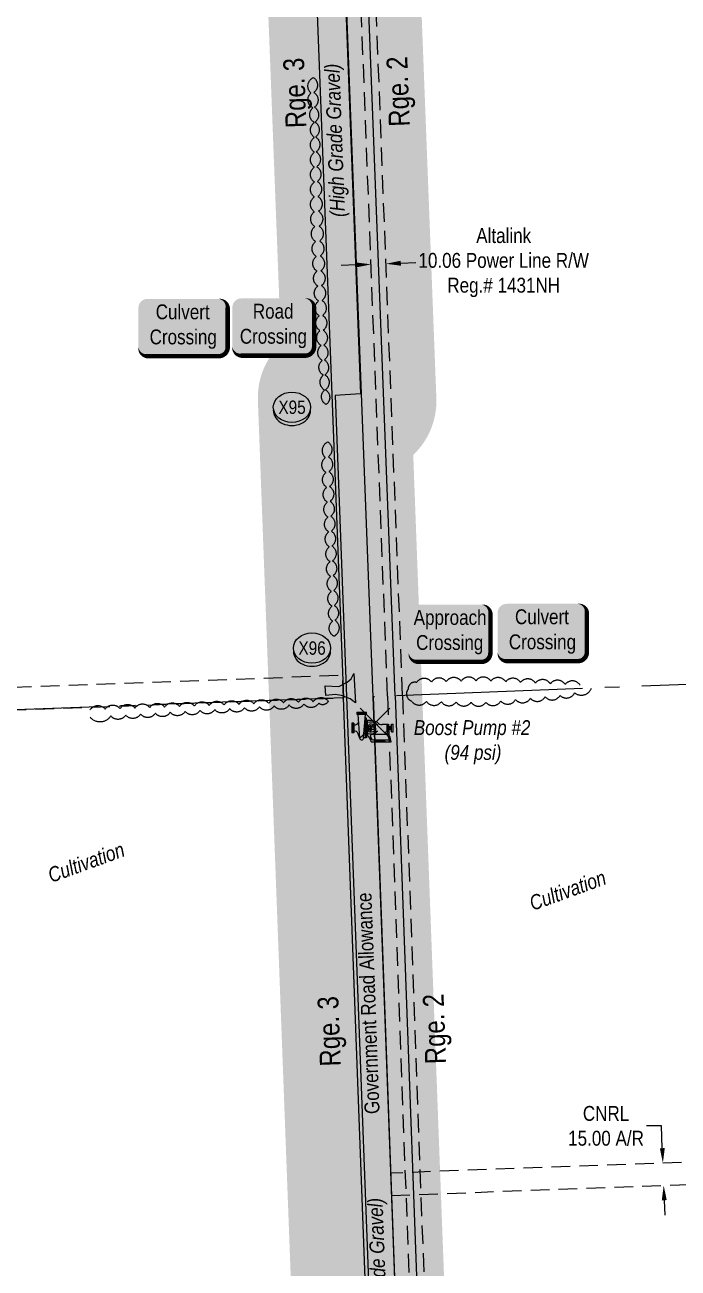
# Model space of a CAD drawing. Extents: x 675519 to 688669, y 5804595 to 5836613.
# Drawn here: x 683256 to 683695, y 5832828 to 5833664 of the extents above; entities that cross this region are included whole.
import ezdxf
from ezdxf.enums import TextEntityAlignment as Align

# ---------------------------------------------------------------- set-up
doc = ezdxf.new("R2010")
doc.units = 0
doc.header["$LTSCALE"] = 5
doc.header["$PDMODE"] = 3
doc.header["$PDSIZE"] = 10
for name, pattern in [('0', [1, 1, 0]), ('foc-ACCESSROAD', [3.75, 2.5, -1.25]), ('foc-FLOWLINE', [3.75, 2.5, -1.25]), ('foc-QUARTERLINE', [33, 25, -3, 2, -3])]:
    doc.linetypes.add(name, pattern=pattern)
doc.layers.get('Defpoints').update_dxf_attribs({"color": 9})
doc.layers.add('10-20_pump_placements_Lin', color=7, linetype='Continuous', plot=False)
doc.layers.add('10-20_pump_placements_Poi', color=7, linetype='Continuous', plot=False)
for name, color, linetype in [('AS-POWER', 104, 'foc-POWER'), ('AS-ROADS', 254, 'Continuous'), ('CG-NOTES', 7, 'Continuous'), ('D-TXT', 6, 'Continuous'), ('F-AR', 190, 'foc-ACCESSROAD'), ('F-EZE', 190, 'foc-FLOWLINE'), ('F-WS', 190, 'foc-ACCESSROAD'), ('L-BD', 7, 'Continuous'), ('L-QSEC', 8, 'foc-QUARTERLINE'), ('L-ROAD-T', 7, 'Continuous'), ('L-SEC', 7, 'Continuous'), ('P-BUFFER-H 30m', 51, 'Continuous'), ('P-CROSSINGS', 250, 'Continuous'), ('T-BUSH', 110, '0')]:
    doc.layers.add(name, color=color, linetype=linetype)
for name, color, linetype, lineweight in [('F-AR-T', 190, 'Continuous', 9), ('F-EZE-T', 190, 'Continuous', 9), ('T-TEXT', 48, 'Continuous', 18)]:
    doc.layers.add(name, color=color, linetype=linetype, lineweight=lineweight)
doc.layers.add('P-PROPOSED-WL4', color=7, linetype='Continuous', true_color=0x5b5bc8)
doc.styles.add('100L', font='ARIALN.TTF', dxfattribs={"height": 11})
doc.styles.add('80', font='ARIALN.TTF', dxfattribs={"height": 10})
doc.styles.add('80CG', font='ARIALN.TTF', dxfattribs={"height": 10})
doc.styles.add('80L', font='ARIALN.TTF', dxfattribs={"height": 10})
doc.styles.add('80LS', font='ARIALNI.TTF', dxfattribs={"height": 10})
doc.styles.add('Crossing', font='ARIALN.TTF', dxfattribs={"height": 10})
doc.styles.add('foc-LtypeFont', font='ARIALN.TTF', dxfattribs={"height": 7.35})
doc.linetypes.add('foc-POWER', pattern='A,6,-1,["P",foc-LtypeFont,S=0.2,R=0,X=-0.625,Y=-0.75],-1.24,4', length=12.24)
doc.dimstyles.new('Compass 5 000', dxfattribs={"dimscale": 5, "dimtxt": 9, "dimasz": 2, "dimexe": 0.2, "dimexo": 0.0625, "dimgap": 0.5, "dimtad": 0, "dimtih": 1, "dimtoh": 1, "dimzin": 0, "dimdsep": 46, "dimtxsty": '80CG', "dimcen": 0.1, "dimse1": 1, "dimse2": 1, "dimclrd": 256, "dimclrt": 256, "dimaunit": 1, "dimadec": 4, "dimazin": 0, "dimtfac": 0.06, "dimtofl": 0, "dimtmove": 0, "dimatfit": 1, "dimfxl": 0.2, "dimtolj": 1, "dimtzin": 0, "dimlwd": -1, "dimarcsym": 0})

# ---------------------------------------------------------------- blocks, each defined once
blk = doc.blocks.new('*U830')
h = blk.add_hatch(color=254)
edge = h.paths.add_edge_path()
edge.add_line((-24, -20), (24, -20))
edge.add_arc((24, -14), 6, 270, 360)
edge.add_line((30, -14), (30, 12.5))
edge.add_arc((24, 12.5), 6, 0, 90)
edge.add_line((24, 18.5), (-24, 18.5))
edge.add_arc((-24, 12.5), 6, 90, 180)
edge.add_line((-30, 12.5), (-30, -14))
edge.add_arc((-24, -14), 6, 180, 270)
at = {"color": 160, "flags": 128}
blk.add_lwpolyline([(-24, -20, 3, 3, 0), (24, -20, 3, 3, 0.414214), (30, -14, 3, 3, 0), (30, 12.5, 3, 0, 0.414214), (24, 18.5, 0, 0, 0), (-24, 18.5, 0, 0, 0.414214), (-30, 12.5, 0, 0, 0), (-30, -14, 0, 3, 0.414214)], format="xyseb", close=True, dxfattribs=at)
at = {"color": 160, "style": '80'}
blk.add_attdef('ENTER_TEXT_001', (-26.85, -4.92), '', height=10, dxfattribs=at)
blk = doc.blocks.new('*D899')
at = {"layer": 'Defpoints', "color": 0, "transparency": 16777216}
for p in [(683668.31, 5832898.08), (683684.63, 5832898.69), (683668.86, 5832883.09)]:
    blk.add_point(p, dxfattribs=at)
at = {"layer": 'F-AR-T', "transparency": 16777216}
for p, q in [((683683.71, 5832923.64), (683673.71, 5832923.64)), ((683684.26, 5832908.68), (683683.71, 5832923.64)), ((683685.56, 5832873.71), (683685.93, 5832863.71))]:
    blk.add_line(p, q, dxfattribs=at)
for points in [[(683685.93, 5832908.74), (683682.6, 5832908.62), (683684.63, 5832898.69)], [(683687.23, 5832873.77), (683683.9, 5832873.64), (683685.19, 5832883.7)]]:
    blk.add_solid(points, dxfattribs=at)
at = {"layer": 'F-AR-T', "transparency": 16777216, "insert": (683646.43, 5832923.64), "char_height": 10, "attachment_point": 5, "style": '80CG'}
blk.add_mtext('\\A1;CNRL\\P15.00 A/R', dxfattribs=at)
blk = doc.blocks.new('*D903')
at = {"layer": 'Defpoints', "color": 0, "transparency": 16777216}
for p in [(683488.33, 5833506.3), (683498.38, 5833506.69), (683498.52, 5833503.08)]:
    blk.add_point(p, dxfattribs=at)
at = {"layer": 'F-EZE-T', "transparency": 16777216}
for p, q in [((683478.47, 5833502.31), (683468.48, 5833501.93)), ((683508.51, 5833503.46), (683518.5, 5833503.85))]:
    blk.add_line(p, q, dxfattribs=at)
for points in [[(683478.41, 5833503.97), (683478.54, 5833500.64), (683488.47, 5833502.69)], [(683508.45, 5833505.13), (683508.57, 5833501.8), (683498.52, 5833503.08)]]:
    blk.add_solid(points, dxfattribs=at)
at = {"layer": 'F-EZE-T', "transparency": 16777216, "insert": (683577.64, 5833503.85), "char_height": 10, "attachment_point": 5, "style": '80CG'}
blk.add_mtext('\\A1;Altalink\\P10.06 Power Line R/W\\PReg.# 1431NH', dxfattribs=at)
blk = doc.blocks.new('xing2')
h = blk.add_hatch(color=50)
h.dxf.hatch_style = 1
edge = h.paths.add_edge_path()
edge.add_ellipse((0, 0), major_axis=(-12.5, 0), ratio=0.816297, start_angle=0, end_angle=360)
h = blk.add_hatch(color=250)
h.dxf.hatch_style = 1
edge = h.paths.add_edge_path()
edge.add_ellipse((0, -2.05), major_axis=(-12.5, 0), ratio=0.816297, start_angle=0, end_angle=180)
edge.add_line((12.5, -2.05), (12.5, 0))
edge.add_ellipse((0, 0), major_axis=(-12.5, 0), ratio=0.816297, start_angle=0, end_angle=180, ccw=False)
edge.add_line((-12.5, 0), (-12.5, -2.05))
at = {"color": 250}
blk.add_ellipse((0, 0), major_axis=(-12.5, 0), ratio=0.816297, dxfattribs=at)
blk.add_ellipse((0, -2.05), major_axis=(-12.5, 0), ratio=0.816297, start_param=0, end_param=3.141593, dxfattribs=at)
at = {"color": 250, "style": 'Crossing'}
blk.add_attdef('CROSSING', text='', height=9, dxfattribs=at).set_placement((0.09, 0.02), align=Align.MIDDLE_CENTER)
at = {"color": 250, "style": 'Crossing', "flags": 1}
for tag, p in [('OWNER', (0.09, -12.49)), ('DESCRIPTION', (0.09, -25.77)), ('LOCATION', (0.09, -39.3)), ('DWG_REF', (0.09, -52.84))]:
    blk.add_attdef(tag, text='', height=9, dxfattribs=at).set_placement(p, align=Align.MIDDLE_CENTER)
blk = doc.blocks.new('*U838')
h = blk.add_hatch(color=59)
edge = h.paths.add_edge_path()
edge.add_line((-21.5, -20), (21.5, -20))
edge.add_arc((21.5, -14), 6, 270, 360)
edge.add_line((27.5, -14), (27.5, 12.5))
edge.add_arc((21.5, 12.5), 6, 0, 90)
edge.add_line((21.5, 18.5), (-21.5, 18.5))
edge.add_arc((-21.5, 12.5), 6, 90, 180)
edge.add_line((-27.5, 12.5), (-27.5, -14))
edge.add_arc((-21.5, -14), 6, 180, 270)
at = {"color": 1, "flags": 128}
blk.add_lwpolyline([(-21.5, -20, 3, 3, 0), (21.5, -20, 3, 3, 0.414214), (27.5, -14, 3, 3, 0), (27.5, 12.5, 3, 0, 0.414214), (21.5, 18.5, 0, 0, 0), (-21.5, 18.5, 0, 0, 0.414214), (-27.5, 12.5, 0, 0, 0), (-27.5, -14, 0, 3, 0.414214)], format="xyseb", close=True, dxfattribs=at)
blk.add_lwpolyline([(-70.43, -37.66, 0, 7.5, 0), (0, 0, 0, 0, 0)], format="xyseb", dxfattribs=at)
at = {"color": 1, "style": '80'}
blk.add_attdef('ENTER_TEXT_001', (-35.99, -5), '', height=10, dxfattribs=at)
blk = doc.blocks.new('*U864')
h = blk.add_hatch(color=59)
edge = h.paths.add_edge_path()
edge.add_line((-21.5, -20), (21.5, -20))
edge.add_arc((21.5, -14), 6, 270, 360)
edge.add_line((27.5, -14), (27.5, 12.5))
edge.add_arc((21.5, 12.5), 6, 0, 90)
edge.add_line((21.5, 18.5), (-21.5, 18.5))
edge.add_arc((-21.5, 12.5), 6, 90, 180)
edge.add_line((-27.5, 12.5), (-27.5, -14))
edge.add_arc((-21.5, -14), 6, 180, 270)
at = {"color": 1, "flags": 128}
blk.add_lwpolyline([(-21.5, -20, 3, 3, 0), (21.5, -20, 3, 3, 0.414214), (27.5, -14, 3, 3, 0), (27.5, 12.5, 3, 0, 0.414214), (21.5, 18.5, 0, 0, 0), (-21.5, 18.5, 0, 0, 0.414214), (-27.5, 12.5, 0, 0, 0), (-27.5, -14, 0, 3, 0.414214)], format="xyseb", close=True, dxfattribs=at)
blk.add_lwpolyline([(49.44, -48.85, 0, 7.5, 0), (0, 0, 0, 0, 0)], format="xyseb", dxfattribs=at)
at = {"color": 1, "style": '80'}
blk.add_attdef('ENTER_TEXT_001', (-35.99, -5), '', height=10, dxfattribs=at)
blk = doc.blocks.new('A$C32476C2E')
for p, q in [((-61.9, 54.2), (-61.9, 47.2)), ((-61.9, 54.2), (-26.7, 54.2)), ((-61.9, 50.7), (-26.7, 50.7)), ((-61.9, 47.2), (-26.7, 47.2)), ((-51.3, -37.8), (-56.6, 46.4)), ((-37.3, -37.2), (-31, 46.6)), ((-26.7, 47.2), (-26.7, 54.2)), ((-72.4, 15.5), (-79.5, 15.5)), ((-79.5, 15.5), (-79.5, -19.6)), ((-76, 15.5), (-76, -19.6)), ((-72.4, 15.5), (-72.4, -19.6)), ((-32, -2.1), (-32, 33.1)), ((-27.6, 33.1), (-32, 33.1)), ((-27.6, 24.3), (-27.6, 33.1)), ((-27.6, -2.1), (-27.6, 24.3)), ((-23.2, 24.3), (-27.6, 24.3)), ((-23.2, -2.1), (-23.2, 24.3)), ((-19.7, -2.1), (-19.7, 6.8)), ((-19.7, 4.3), (-13.4, 4.3)), ((-13.4, 6.8), (-9.9, 6.8)), ((-13.4, -2.1), (-13.4, 6.8)), ((-9.9, -2.1), (-9.9, 6.8)), ((-9.9, 2.3), (1.4, 2.3)), ((1.4, 4.2), (3.1, 5.9)), ((1.4, -2.1), (1.4, 4.2)), ((3.1, -2.1), (3.1, 8.5)), ((5.3, -2.1), (5.3, 8.8)), ((50.6, 10.2), (29.5, 10.2)), ((47.1, -14.4), (47.1, 10.2)), ((50.6, -14.4), (50.6, 10.2)), ((54.1, 3.2), (50.6, 6.7)), ((54.1, -7.3), (54.1, 3.2)), ((59.4, 2.3), (54.1, 2.3)), ((62.9, 5), (59.4, 5)), ((59.4, -9.1), (59.4, 5)), ((62.9, -16.1), (62.9, 12)), ((62.9, 12), (68.2, 12)), ((68.2, -16.1), (68.2, 12)), ((-72.4, -19.6), (-79.5, -19.6)), ((-51.1, -39.2), (-57.1, -22.7)), ((-27.6, -37.2), (-37.3, -37.2)), ((-32, -2.1), (-32, -37.2)), ((-27.6, -2.1), (-27.6, -28.4)), ((-27.6, -28.4), (-27.6, -37.2)), ((-23.2, -28.4), (-27.6, -28.4)), ((-23.2, -2.1), (-23.2, -28.4)), ((-19.7, -2.1), (-19.7, -10.9)), ((-19.7, -8.4), (-13.4, -8.4)), ((-13.4, -2.1), (-13.4, -10.9)), ((-13.4, -10.9), (-9.9, -10.9)), ((4.3, -24.1), (-10.6, -26.9)), ((-9.9, -2.1), (-9.9, -10.9)), ((-9.9, -6.5), (1.4, -6.5)), ((1.4, -2.1), (1.4, -8.3)), ((1.4, -8.3), (3.1, -10)), ((3.1, -2.1), (3.1, -12.6)), ((4.3, -18.7), (4.3, -24.1)), ((4.3, -24.1), (45.7, -24.1)), ((5.3, -2.1), (5.3, -12.9)), ((50.6, -14.4), (45.3, -14.4)), ((54.1, -7.3), (50.6, -10.8)), ((59.4, -6.5), (54.1, -6.5)), ((62.9, -9.1), (59.4, -9.1)), ((62.9, -16.1), (68.2, -16.1)), ((-10.2, -51.1), (61.2, -51.1)), ((54.9, -45.8), (-6.2, -45.8)), ((4.3, -49), (2.2, -51.1)), ((39.4, -49), (4.3, -49)), ((39.4, -49), (41.5, -51.1))]:
    blk.add_line(p, q)
for centre, radius, start, end in [((-57.3, 46.5), 0.664, 348.3965, 77.2723), ((-30.3, 46.4), 0.729, 94.5399, 183.8661), ((-70.7, 24.3), 16, 263.5945, 348.0269), ((-14.1, -21.6), 46.8, 56.1901, 101.1901), ((-14.1, -21.6), 40.7, 56.1901, 102.9092), ((-13.7, 6), 6.05, 82.5569, 172.5569), ((-13.8, -30.6), 42.6, 66.5291, 88.7878), ((3.5, 13.4), 4.89, 265.5774, 292.9639), ((6.9, 5.5), 3.68, 95.1632, 112.9639), ((13.4, 17.3), 7.11, 226.6908, 273.7462), ((29.2, 35), 24.7, 225.6986, 270.6986), ((-71, -26.8), 14.5, 16.3708, 95.5387), ((-44.3, -37.5), 7.04, 182.3453, 2.3453), ((-14.1, 17.5), 40.7, 257.0908, 303.8099), ((-52.7, -60.4), 43.5, 12.3381, 47.3381), ((-13.7, -10.1), 6.05, 187.4431, 277.4431), ((-9.9, -30.4), 3.52, 100.7582, 215.0512), ((-13.8, 26.5), 42.6, 271.2122, 293.4709), ((-52.7, -60.4), 48.7, 17.3819, 35.0512), ((3.5, -17.5), 4.89, 67.0361, 94.4226), ((6.9, -9.6), 3.68, 247.0361, 264.8368), ((13.4, -21.5), 7.11, 86.2538, 133.3092), ((-10.2, -60.7), 66.8, 12.8303, 42.6217), ((-10.2, -60.7), 72.1, 7.6217, 42.6217)]:
    blk.add_arc(centre, radius, start, end)

msp = doc.modelspace()

# ---------------------------------------------------------------- hatches: boundary and pattern name
at = {"layer": 'AS-ROADS'}
h = msp.add_hatch(color=256, dxfattribs=at)
h.dxf.hatch_style = 1
h.paths.add_polyline_path([(683457.709, 5833219.443), (683466.913, 5833219.047), (683472.455, 5833221.816), (683475.227, 5833224.19), (683477.008, 5833227.652), (683478.097, 5833207.969), (683474.534, 5833210.64), (683468.695, 5833213.014), (683464.34, 5833213.607), (683458.105, 5833212.915)])
at = {"layer": 'P-BUFFER-H 30m'}
h = msp.add_hatch(color=256, dxfattribs=at)
h.dxf.hatch_style = 1
edge = h.paths.add_edge_path()
edge.add_line((681080.718, 5808646.187), (681105.572, 5807996.066))
edge.add_line((681105.572, 5807996.066), (681135.943, 5807191.54))
edge.add_line((681135.943, 5807191.54), (681164.781, 5806422.193))
edge.add_arc((681202.018, 5806388.837), 49.992, 138.147575, 141.033878)
edge.add_line((681163.148, 5806420.275), (680801.328, 5806406.652))
edge.add_arc((680803.209, 5806356.695), 49.992, 92.156272, 138.00115)
edge.add_line((680766.057, 5806390.146), (680763.26, 5806387.039))
edge.add_line((680763.26, 5806387.039), (680763.26, 5806387.039))
edge.add_arc((680800.414, 5806353.589), 49.993, 138.002226, 138.002478)
edge.add_line((680763.26, 5806387.039), (680748.371, 5806370.502))
edge.add_arc((680785.523, 5806337.052), 49.992, 138.000934, 143.499205)
edge.add_arc((680697.368, 5806352.71), 49.992, 16.357193, 92.156635)
edge.add_line((680695.487, 5806402.666), (680404.164, 5806391.696))
edge.add_arc((680406.045, 5806341.739), 49.992, 92.156635, 182.205693)
edge.add_line((680356.09, 5806339.815), (680356.205, 5806336.818))
edge.add_line((680356.205, 5806336.818), (680356.205, 5806336.817))
edge.add_line((680356.205, 5806336.817), (680387.119, 5805534.19))
edge.add_arc((680437.074, 5805536.114), 49.992, 182.205693, 213.784565)
edge.add_line((680395.524, 5805508.315), (680396.741, 5805506.496))
edge.add_arc((680438.291, 5805534.295), 49.992, 213.784565, 215.811121)
edge.add_arc((680440.258, 5805531.357), 49.992, 211.758009, 212.724119)
edge.add_line((680398.2, 5805504.331), (680410.517, 5805185.397))
edge.add_arc((680460.472, 5805187.327), 49.992, 182.211697, 236.86814)
edge.add_arc((680445.202, 5805096.945), 49.992, 103.951921, 155.285581)
edge.add_line((680399.789, 5805117.847), (680241.828, 5804774.643))
edge.add_arc((680287.241, 5804753.741), 49.992, 155.285581, 245.285581)
edge.add_line((680266.339, 5804708.328), (680269.064, 5804707.074))
edge.add_arc((680289.966, 5804752.487), 49.992, 245.285581, 335.285581)
edge.add_line((680335.379, 5804731.586), (680471.559, 5805027.467))
edge.add_arc((680487.917, 5805074.707), 49.992, 250.899944, 291.992958)
edge.add_line((680506.639, 5805028.353), (680530.892, 5805038.148))
edge.add_arc((680512.17, 5805084.502), 49.992, 291.992958, 360)
edge.add_line((680562.162, 5805084.502), (680562.162, 5805168.516))
edge.add_arc((680512.17, 5805168.516), 49.992, 0, 66.879693)
edge.add_line((680531.8, 5805214.492), (680512.128, 5805222.891))
edge.add_line((680512.128, 5805222.891), (680500.53, 5805523.259))
edge.add_arc((680450.575, 5805521.33), 49.992, 2.211414, 33.784565)
edge.add_line((680492.125, 5805549.129), (680489.45, 5805553.127))
edge.add_line((680489.45, 5805553.127), (680461.039, 5806290.781))
edge.add_line((680461.039, 5806290.781), (680648.999, 5806297.859))
edge.add_line((680648.999, 5806297.859), (680648.238, 5806286.169))
edge.add_arc((680698.124, 5806282.921), 49.992, 176.274607, 211.300105)
edge.add_line((680655.408, 5806256.949), (680672.076, 5806229.535))
edge.add_arc((680714.792, 5806255.507), 49.992, 211.300105, 234.633064)
edge.add_line((680685.856, 5806214.74), (680706.872, 5806199.823))
edge.add_arc((680735.808, 5806240.589), 49.992, 234.633064, 275.426968)
edge.add_line((680740.537, 5806190.821), (680763.523, 5806193.005))
edge.add_arc((680758.795, 5806242.773), 49.992, 275.426968, 289.870674)
edge.add_line((680775.787, 5806195.758), (680795.915, 5806203.032))
edge.add_arc((680778.922, 5806250.048), 49.992, 289.870674, 316.904938)
edge.add_line((680815.428, 5806215.892), (680827.354, 5806228.64))
edge.add_arc((680790.849, 5806262.795), 49.992, 316.904938, 369.524588)
edge.add_line((680840.152, 5806271.067), (680834.485, 5806304.844))
edge.add_line((680834.485, 5806304.844), (681207.653, 5806318.894))
edge.add_arc((681205.772, 5806368.851), 49.992, 272.156272, 335.599006)
edge.add_arc((681219.148, 5806386.481), 49.992, 310.024654, 362.146657)
edge.add_line((681269.105, 5806388.353), (681238.854, 5807195.412))
edge.add_line((681238.854, 5807195.412), (681208.481, 5807999.976))
edge.add_line((681208.481, 5807999.976), (681185.252, 5808607.616))
edge.add_line((681185.252, 5808607.616), (681185.18, 5808609.49))
edge.add_arc((681150.888, 5808645.867), 49.992, 313.310399, 362.18938)
edge.add_line((681200.844, 5808647.777), (681194.885, 5808803.646))
edge.add_line((681194.885, 5808803.646), (681179.674, 5809204.914))
edge.add_line((681179.674, 5809204.914), (681166.464, 5809553.361))
edge.add_line((681166.464, 5809553.361), (681231.809, 5809555.992))
edge.add_arc((681229.798, 5809605.944), 49.992, 272.305414, 362.305414)
edge.add_line((681279.75, 5809607.955), (681278.699, 5809634.046))
edge.add_arc((681228.748, 5809632.035), 49.992, 2.305414, 92.305549)
edge.add_line((681226.736, 5809681.987), (681161.429, 5809679.358))
edge.add_line((681161.429, 5809679.358), (681146.968, 5810028.265))
edge.add_line((681146.968, 5810028.265), (681130.315, 5810430.061))
edge.add_line((681130.315, 5810430.061), (681113.617, 5810831.886))
edge.add_line((681113.617, 5810831.886), (681096.918, 5811233.706))
edge.add_line((681096.918, 5811233.706), (681080.229, 5811635.773))
edge.add_line((681080.229, 5811635.773), (681063.54, 5812037.842))
edge.add_line((681063.54, 5812037.842), (681058.653, 5812155.661))
edge.add_arc((681008.704, 5812153.589), 49.992, 2.374975, 51.253492)
edge.add_line((681039.993, 5812192.579), (681012.958, 5812844.399))
edge.add_arc((680963.009, 5812842.328), 49.992, 2.37502, 10.464452)
edge.add_arc((680962.43, 5812856.431), 49.992, 354.232685, 362.351272)
edge.add_line((681012.381, 5812858.482), (681008.576, 5812951.13))
edge.add_arc((680974.182, 5812987.41), 49.992, 313.471584, 362.351393)
edge.add_line((681024.132, 5812989.461), (681012.874, 5813263.64))
edge.add_line((681012.874, 5813263.64), (680996.387, 5813665.133))
edge.add_line((680996.387, 5813665.133), (680979.9, 5814066.646))
edge.add_line((680979.9, 5814066.646), (680963.413, 5814468.105))
edge.add_line((680963.413, 5814468.105), (680947.82, 5814868.957))
edge.add_line((680947.82, 5814868.957), (680932.226, 5815269.862))
edge.add_line((680932.226, 5815269.862), (680916.187, 5815673.446))
edge.add_line((680916.187, 5815673.446), (680902.247, 5816024.227))
edge.add_line((680902.247, 5816024.227), (681029.087, 5816029.743))
edge.add_arc((681026.915, 5816079.688), 49.992, 272.490308, 362.490783)
edge.add_line((681076.86, 5816081.861), (681075.07, 5816122.991))
edge.add_arc((681025.125, 5816120.819), 49.992, 2.490783, 92.542475)
edge.add_line((681022.908, 5816170.762), (680846.754, 5816162.94))
edge.add_line((680846.754, 5816162.94), (680826.746, 5816162.1))
edge.add_line((680826.746, 5816162.1), (680178.723, 5816135.628))
edge.add_line((680178.723, 5816135.628), (680034.593, 5816129.719))
edge.add_line((680034.593, 5816129.719), (679294.822, 5816099.241))
edge.add_line((679294.822, 5816099.241), (679268.154, 5816835.287))
edge.add_line((679268.154, 5816835.287), (679238.318, 5817639.233))
edge.add_line((679238.318, 5817639.233), (679208.822, 5818440.306))
edge.add_line((679208.822, 5818440.306), (679178.537, 5819263.251))
edge.add_line((679178.537, 5819263.251), (679178.426, 5819266.249))
edge.add_arc((679128.468, 5819264.41), 49.992, 2.107602, 10.128914)
edge.add_arc((679127.972, 5819278.512), 49.992, 353.901948, 362.0332)
edge.add_line((679177.933, 5819280.286), (679177.826, 5819283.284))
edge.add_line((679177.826, 5819283.284), (679149.272, 5820087.616))
edge.add_arc((679099.311, 5820085.842), 49.992, 2.0332, 2.106044)
edge.add_line((679149.269, 5820087.679), (679119.714, 5820891.394))
edge.add_line((679119.714, 5820891.394), (679090.087, 5821693.919))
edge.add_line((679090.087, 5821693.919), (679062.231, 5822443.482))
edge.add_line((679062.231, 5822443.482), (679240.91, 5822449.626))
edge.add_arc((679239.192, 5822499.589), 49.992, 271.969331, 361.969331)
edge.add_line((679289.154, 5822501.307), (679288.361, 5822524.382))
edge.add_arc((679238.398, 5822522.665), 49.992, 1.969331, 91.970839)
edge.add_line((679236.679, 5822572.627), (679054.516, 5822566.359))
edge.add_line((679054.516, 5822566.359), (679047.411, 5822739.896))
edge.add_arc((678997.461, 5822737.851), 49.992, 2.344594, 92.344838)
edge.add_line((678995.416, 5822787.801), (678972.255, 5822786.853))
edge.add_arc((678974.301, 5822736.902), 49.992, 92.344838, 182.338091)
edge.add_line((678924.35, 5822734.863), (678932.659, 5822531.361))
edge.add_line((678932.659, 5822531.361), (678873.031, 5822476.941))
edge.add_line((678873.031, 5822476.941), (678863.707, 5822473.868))
edge.add_line((678863.707, 5822473.868), (678815.239, 5822482.487))
edge.add_line((678815.239, 5822482.487), (678688.2, 5822529.138))
edge.add_line((678688.2, 5822529.138), (678638.278, 5822547.468))
edge.add_arc((678621.046, 5822500.54), 49.992, 69.837285, 92.113759)
edge.add_line((678619.203, 5822550.498), (678183.851, 5822534.43))
edge.add_line((678183.851, 5822534.43), (677432.515, 5822506.69))
edge.add_line((677432.515, 5822506.69), (677424.466, 5822755.065))
edge.add_arc((677374.5, 5822753.446), 49.992, 1.85614, 50.732314)
edge.add_line((677406.143, 5822792.15), (677391.003, 5823259.89))
edge.add_arc((677341.037, 5823258.272), 49.992, 1.853921, 1.973555)
edge.add_line((677390.999, 5823259.994), (677363.281, 5824064.376))
edge.add_line((677363.281, 5824064.376), (677340.894, 5824764.987))
edge.add_line((677340.894, 5824764.987), (677337.215, 5824870.664))
edge.add_line((677337.215, 5824870.664), (677312.598, 5825579.214))
edge.add_arc((677278.422, 5825615.693), 49.988, 313.13361, 361.988412)
edge.add_line((677328.379, 5825617.427), (677326.478, 5825672.182))
edge.add_arc((677276.521, 5825670.448), 49.988, 1.988412, 37.013358)
edge.add_line((677316.436, 5825700.54), (677307.792, 5825712.006))
edge.add_line((677307.792, 5825712.006), (677276.45, 5826498.867))
edge.add_line((677276.45, 5826498.867), (677267.03, 5826742.182))
edge.add_arc((677232.734, 5826778.549), 49.988, 313.320522, 362.218614)
edge.add_line((677282.684, 5826780.484), (677262.425, 5827303.421))
edge.add_arc((677212.475, 5827301.486), 49.988, 2.218615, 2.51003)
edge.add_line((677262.415, 5827303.675), (677227.191, 5828107.193))
edge.add_line((677227.191, 5828107.193), (677194.242, 5828856.12))
edge.add_line((677194.242, 5828856.12), (677194.242, 5828856.12))
edge.add_line((677194.242, 5828856.12), (677946.339, 5828883.626))
edge.add_line((677946.339, 5828883.626), (678748.857, 5828913.16))
edge.add_line((678748.857, 5828913.16), (678768.954, 5828913.892))
edge.add_arc((678770.331, 5828876.978), 36.939, 92.017864, 92.137444, ccw=False)
edge.add_line((678769.031, 5828913.895), (678844.642, 5828916.765))
edge.add_arc((678842.746, 5828966.716), 49.988, 272.173678, 328.477244)
edge.add_line((678885.357, 5828940.581), (679109.363, 5828949.103))
edge.add_arc((679107.462, 5828999.054), 49.988, 272.178655, 290.977343)
edge.add_line((679125.358, 5828952.38), (679132.458, 5828955.102))
edge.add_line((679132.458, 5828955.102), (679572.569, 5828971.907))
edge.add_arc((679570.662, 5829021.858), 49.988, 272.18666, 276.686638)
edge.add_line((679576.482, 5828972.21), (680374.225, 5829002.792))
edge.add_arc((680372.311, 5829052.743), 49.988, 272.195397, 362.124156)
edge.add_line((680422.264, 5829054.596), (680392.528, 5829856.313))
edge.add_line((680392.528, 5829856.313), (680369.068, 5830486.306))
edge.add_arc((680334.813, 5830522.711), 49.988, 313.257877, 362.132739)
edge.add_line((680384.766, 5830524.571), (680379.696, 5830660.71))
edge.add_line((680379.696, 5830660.71), (680349.716, 5831464.27))
edge.add_line((680349.716, 5831464.27), (680320.84, 5832235.397))
edge.add_line((680320.84, 5832235.397), (681073.237, 5832263.625))
edge.add_line((681073.237, 5832263.625), (681878.619, 5832293.915))
edge.add_arc((681876.74, 5832343.867), 49.988, 272.153805, 280.265792)
edge.add_arc((681890.825, 5832344.398), 49.988, 264.056517, 272.112898)
edge.add_line((681892.668, 5832294.445), (682698.798, 5832324.186))
edge.add_line((682698.798, 5832324.186), (683505.045, 5832353.997))
edge.add_arc((683503.198, 5832403.95), 49.988, 272.117525, 362.146115)
edge.add_line((683553.15, 5832405.822), (683516.846, 5833374.602))
edge.add_arc((683482.434, 5833410.859), 49.988, 313.504645, 362.199485)
edge.add_line((683532.385, 5833412.777), (683509.154, 5834017.632))
edge.add_line((683509.154, 5834017.632), (683479.031, 5834821.393))
edge.add_line((683479.031, 5834821.393), (683452.905, 5835525.385))
edge.add_arc((683502.858, 5835527.238), 49.988, 92.287428, 182.12531, ccw=False)
edge.add_line((683500.863, 5835577.186), (684201.511, 5835605.173))
edge.add_line((684201.511, 5835605.173), (684916.472, 5835633.737))
edge.add_arc((684948.712, 5835671.938), 49.988, 229.837675, 272.287782)
edge.add_line((684950.708, 5835621.99), (685002.236, 5835624.049))
edge.add_line((685002.236, 5835624.049), (685289.273, 5835635.057))
edge.add_line((685289.273, 5835635.057), (685529.056, 5835282.522))
edge.add_arc((685570.389, 5835310.636), 49.988, 214.222356, 271.420588)
edge.add_line((685571.628, 5835260.663), (685784.954, 5835265.953))
edge.add_line((685784.954, 5835265.953), (685810.22, 5834607.754))
edge.add_arc((685860.172, 5834609.671), 49.988, 182.198313, 272.116949)
edge.add_line((685862.018, 5834559.717), (686635.376, 5834588.304))
edge.add_line((686635.376, 5834588.304), (686640.654, 5834586.083))
edge.add_arc((686660.039, 5834632.16), 49.988, 247.182957, 272.220798)
edge.add_line((686661.976, 5834582.209), (686692.792, 5834583.404))
edge.add_arc((686690.855, 5834633.355), 49.988, 272.220798, 362.220798)
edge.add_line((686740.805, 5834635.292), (686730.361, 5834904.602))
edge.add_line((686730.361, 5834904.602), (687081.39, 5834918.633))
edge.add_line((687081.39, 5834918.633), (687104.56, 5834919.965))
edge.add_arc((687102.493, 5834969.915), 49.992, 272.3701, 362.512715)
edge.add_line((687152.437, 5834972.107), (687151.495, 5834993.563))
edge.add_arc((687101.551, 5834991.372), 49.992, 2.512715, 92.512715)
edge.add_line((687099.36, 5835041.316), (687096.363, 5835041.184))
edge.add_arc((687098.555, 5834991.24), 49.992, 92.512715, 143.802887)
edge.add_line((687058.211, 5835020.764), (686673.367, 5835005.382))
edge.add_arc((686675.363, 5834955.434), 49.988, 92.288875, 182.220798)
edge.add_line((686625.413, 5834953.497), (686625.802, 5834943.46))
edge.add_line((686625.802, 5834943.46), (686635.579, 5834691.357))
edge.add_line((686635.579, 5834691.357), (685911.09, 5834664.576))
edge.add_line((685911.09, 5834664.576), (685885.848, 5835322.138))
edge.add_arc((685835.897, 5835320.22), 49.988, 2.198313, 91.420588)
edge.add_line((685834.658, 5835370.193), (685597.955, 5835364.323))
edge.add_line((685597.955, 5835364.323), (685359.371, 5835715.094))
edge.add_line((685359.371, 5835715.094), (685357.909, 5835717.243))
edge.add_arc((685316.576, 5835689.13), 49.988, 34.222356, 92.196177)
edge.add_line((685314.661, 5835739.081), (685041.508, 5835728.606))
edge.add_line((685041.508, 5835728.606), (685052.094, 5835765.359))
edge.add_arc((685004.06, 5835779.195), 49.988, 343.931086, 425.131456)
edge.add_line((685025.081, 5835824.547), (685010.355, 5835831.373))
edge.add_arc((684989.334, 5835786.021), 49.988, 65.131456, 155.476492)
edge.add_line((684943.856, 5835806.769), (684911.847, 5835736.609))
edge.add_line((684911.847, 5835736.609), (684197.4, 5835708.065))
edge.add_line((684197.4, 5835708.065), (683394.151, 5835675.98))
edge.add_arc((683396.146, 5835626.032), 49.988, 92.287428, 182.125311)
edge.add_line((683346.193, 5835624.179), (683346.496, 5835616.013))
edge.add_line((683346.496, 5835616.013), (683376.128, 5834817.555))
edge.add_line((683376.128, 5834817.555), (683406.254, 5834013.729))
edge.add_line((683406.254, 5834013.729), (683427.931, 5833449.314))
edge.add_arc((683462.38, 5833413.092), 49.988, 133.562272, 182.146115)
edge.add_line((683412.427, 5833411.22), (683448.263, 5832454.942))
edge.add_line((683448.263, 5832454.942), (682694.998, 5832427.09))
edge.add_line((682694.998, 5832427.09), (681941.792, 5832399.302))
edge.add_line((681941.792, 5832399.302), (681925.069, 5832845.574))
edge.add_arc((681875.117, 5832843.703), 49.988, 2.145927, 143.113192)
edge.add_line((681835.136, 5832873.707), (681815.977, 5832848.178))
edge.add_arc((681855.958, 5832818.174), 49.988, 143.113192, 182.146882)
edge.add_line((681806.006, 5832816.301), (681821.806, 5832394.825))
edge.add_line((681821.806, 5832394.825), (681069.371, 5832366.527))
edge.add_line((681069.371, 5832366.527), (680264.034, 5832336.312))
edge.add_arc((680265.908, 5832286.36), 49.988, 92.148626, 182.144523)
edge.add_line((680215.955, 5832284.489), (680246.813, 5831460.424))
edge.add_line((680246.813, 5831460.424), (680276.793, 5830656.874))
edge.add_line((680276.793, 5830656.874), (680280.35, 5830561.365))
edge.add_arc((680314.605, 5830524.96), 49.988, 133.258056, 182.132573)
edge.add_line((680264.652, 5830523.1), (680289.624, 5829852.488))
edge.add_line((680289.624, 5829852.488), (680317.399, 5829103.664))
edge.add_line((680317.399, 5829103.664), (679565.647, 5829074.845))
edge.add_arc((679567.562, 5829024.894), 49.988, 92.195397, 96.67124)
edge.add_line((679561.755, 5829074.543), (679119.768, 5829057.667))
edge.add_arc((679121.676, 5829007.716), 49.988, 92.18666, 110.977343)
edge.add_line((679103.78, 5829054.39), (679096.683, 5829051.669))
edge.add_line((679096.683, 5829051.669), (678836.889, 5829041.786))
edge.add_arc((678838.789, 5828991.834), 49.988, 92.178655, 148.471912)
edge.add_line((678796.18, 5829017.974), (678765.219, 5829016.799))
edge.add_line((678765.219, 5829016.799), (678765.219, 5829016.799))
edge.add_line((678765.219, 5829016.799), (678745.151, 5829016.068))
edge.add_line((678745.151, 5829016.068), (677942.563, 5828986.531))
edge.add_line((677942.563, 5828986.531), (677137.133, 5828957.074))
edge.add_arc((677138.96, 5828907.12), 49.988, 92.094528, 182.519115)
edge.add_line((677089.021, 5828904.923), (677124.316, 5828102.675))
edge.add_line((677124.316, 5828102.675), (677159.533, 5827299.3))
edge.add_line((677159.533, 5827299.3), (677178.213, 5826817.134))
edge.add_arc((677212.509, 5826780.767), 49.988, 133.32201, 182.217236)
edge.add_line((677162.559, 5826778.833), (677173.554, 5826494.853))
edge.add_arc((677223.504, 5826496.787), 49.988, 182.217236, 182.280936)
edge.add_line((677173.556, 5826494.798), (677205.558, 5825691.35))
edge.add_arc((677255.506, 5825693.339), 49.988, 182.280935, 217.013358)
edge.add_line((677215.591, 5825663.246), (677222.972, 5825653.457))
edge.add_arc((677258.231, 5825618.024), 49.988, 134.859155, 181.98979)
edge.add_line((677208.274, 5825616.288), (677232.565, 5824917.111))
edge.add_line((677232.565, 5824917.111), (676928.867, 5824906.876))
edge.add_line((676928.867, 5824906.876), (676710.004, 5824899.468))
edge.add_arc((676668.108, 5824872.194), 49.992, 33.064184, 91.908134)
edge.add_line((676666.443, 5824922.158), (676663.445, 5824922.058))
edge.add_arc((676665.11, 5824872.094), 49.992, 91.908134, 181.908133)
edge.add_line((676615.146, 5824870.429), (676616.104, 5824841.672))
edge.add_arc((676666.068, 5824843.337), 49.992, 181.908133, 271.89578)
edge.add_line((676667.722, 5824793.372), (677218.916, 5824811.617))
edge.add_line((677218.916, 5824811.617), (677222.975, 5824756.879))
edge.add_arc((677272.831, 5824760.577), 49.992, 184.241644, 224.574097)
edge.add_line((677237.219, 5824725.49), (677260.359, 5824060.811))
edge.add_line((677260.359, 5824060.811), (677288.074, 5823256.503))
edge.add_line((677288.074, 5823256.503), (677304.528, 5822748.18))
edge.add_arc((677354.494, 5822749.797), 49.992, 181.853921, 230.73471)
edge.add_line((677322.853, 5822711.092), (677331.31, 5822450.151))
edge.add_arc((677381.276, 5822451.77), 49.992, 181.85614, 272.114422)
edge.add_line((677383.12, 5822401.812), (678187.65, 5822431.516))
edge.add_line((678187.65, 5822431.516), (678612.575, 5822447.199))
edge.add_line((678612.575, 5822447.199), (678652.701, 5822432.465))
edge.add_line((678652.701, 5822432.465), (678784.127, 5822384.204))
edge.add_arc((678801.359, 5822431.132), 49.992, 249.83607, 259.916772)
edge.add_line((678792.607, 5822381.912), (678858.839, 5822370.134))
edge.add_arc((678867.592, 5822419.354), 49.992, 259.916772, 288.236395)
edge.add_line((678883.236, 5822371.873), (678916.026, 5822382.677))
edge.add_arc((678900.381, 5822430.158), 49.992, 288.236395, 312.385982)
edge.add_line((678934.082, 5822393.233), (678960.159, 5822417.033))
edge.add_line((678960.159, 5822417.033), (678987.174, 5821690.107))
edge.add_line((678987.174, 5821690.107), (679016.8, 5820887.602))
edge.add_line((679016.8, 5820887.602), (679046.354, 5820083.928))
edge.add_line((679046.354, 5820083.928), (679073.136, 5819329.516))
edge.add_line((679073.136, 5819329.516), (678994.732, 5819326.621))
edge.add_arc((678996.577, 5819276.663), 49.992, 92.114343, 182.120263)
edge.add_line((678946.619, 5819274.813), (678947.363, 5819254.714))
edge.add_arc((678997.321, 5819256.563), 49.992, 182.120263, 272.120376)
edge.add_line((678999.17, 5819206.605), (679077.461, 5819209.504))
edge.add_line((679077.461, 5819209.504), (679105.908, 5818436.518))
edge.add_line((679105.908, 5818436.518), (679135.404, 5817635.43))
edge.add_line((679135.404, 5817635.43), (679165.24, 5816831.512))
edge.add_line((679165.24, 5816831.512), (679193.834, 5816042.292))
edge.add_arc((679243.794, 5816044.102), 49.992, 182.075009, 272.359195)
edge.add_line((679245.851, 5815994.153), (680038.822, 5816026.822))
edge.add_line((680038.822, 5816026.822), (680212.548, 5816033.945))
edge.add_line((680212.548, 5816033.945), (680797.844, 5816057.871))
edge.add_line((680797.844, 5816057.871), (680813.284, 5815669.357))
edge.add_line((680813.284, 5815669.357), (680829.321, 5815265.815))
edge.add_line((680829.321, 5815265.815), (680844.914, 5814864.954))
edge.add_line((680844.914, 5814864.954), (680860.51, 5814464.045))
edge.add_arc((680910.464, 5814465.988), 49.992, 182.227684, 182.35159)
edge.add_line((680860.514, 5814463.937), (680877.003, 5814062.421))
edge.add_line((680877.003, 5814062.421), (680893.49, 5813660.908))
edge.add_line((680893.49, 5813660.908), (680909.976, 5813259.414))
edge.add_line((680909.976, 5813259.414), (680919.859, 5813018.743))
edge.add_arc((680954.253, 5812982.463), 49.992, 133.471692, 182.351272)
edge.add_line((680904.303, 5812980.412), (680907.31, 5812907.185))
edge.add_line((680907.31, 5812907.185), (680828.417, 5812903.917))
edge.add_arc((680830.486, 5812853.968), 49.992, 92.372072, 163.293602)
edge.add_line((680782.604, 5812868.339), (680776.486, 5812847.954))
edge.add_arc((680824.368, 5812833.583), 49.992, 163.293602, 272.371895)
edge.add_line((680826.437, 5812783.634), (680912.259, 5812787.189))
edge.add_line((680912.259, 5812787.189), (680938.809, 5812147.049))
edge.add_line((680938.809, 5812147.049), (680938.813, 5812147.049))
edge.add_arc((680988.732, 5812149.759), 49.992, 183.107686, 231.253444)
edge.add_line((680957.443, 5812110.769), (680960.644, 5812033.573))
edge.add_line((680960.644, 5812033.573), (680977.333, 5811631.502))
edge.add_line((680977.333, 5811631.502), (680994.023, 5811229.432))
edge.add_line((680994.023, 5811229.432), (681010.722, 5810827.61))
edge.add_line((681010.722, 5810827.61), (681027.42, 5810425.791))
edge.add_line((681027.42, 5810425.791), (681044.073, 5810024.001))
edge.add_line((681044.073, 5810024.001), (681058.528, 5809675.237))
edge.add_line((681058.528, 5809675.237), (681060.725, 5809622.21))
edge.add_arc((681110.675, 5809624.28), 49.992, 182.37329, 193.980171)
edge.add_arc((681111.508, 5809604.183), 49.992, 170.769725, 182.170975)
edge.add_line((681061.552, 5809602.29), (681076.764, 5809201.013))
edge.add_line((681076.764, 5809201.013), (681091.976, 5808799.728))
edge.add_line((681091.976, 5808799.728), (681096.382, 5808684.473))
edge.add_arc((681130.674, 5808648.096), 49.992, 133.310512, 182.189276)
edge.add_line((681080.718, 5808646.186), (681080.718, 5808646.187))
at = {"layer": 'P-PROPOSED-WL4'}
h = msp.add_hatch(color=256, dxfattribs=at)
h.dxf.hatch_style = 1
h.paths.add_polyline_path([(678776.296, 5828963.673), (678841.971, 5828966.182), (678841.125, 5828988.417), (679106.688, 5828998.52), (679121.511, 5829004.203), (679569.887, 5829021.324), (679569.882, 5829021.477), (680371.726, 5829052.22), (680341.986, 5829854.036), (680317.122, 5830521.733), (680334.223, 5830522.37), (680329.152, 5830658.525), (680299.169, 5831462.182), (680268.419, 5832283.352), (681070.864, 5832313.458), (681876.342, 5832343.751), (681858.595, 5832817.167), (681872.038, 5832835.08), (681890.428, 5832344.283), (682696.659, 5832374.028), (683503.001, 5832403.842), (683465.288, 5833410.226), (683482.235, 5833410.876), (683459.001, 5834015.805), (683428.872, 5834819.712), (683399.237, 5835618.269), (683396.239, 5835618.158), (683425.874, 5834819.601), (683456.003, 5834015.693), (683479.122, 5833413.758), (683462.178, 5833413.109), (683499.891, 5832406.729), (682696.548, 5832377.025), (681893.313, 5832347.391), (681874.718, 5832843.649), (681855.557, 5832818.117), (681873.232, 5832346.636), (681070.751, 5832316.456), (680265.309, 5832286.237), (680296.172, 5831462.07), (680326.155, 5830658.414), (680331.114, 5830525.256), (680314.013, 5830524.619), (680338.988, 5829853.924), (680368.617, 5829055.102), (679566.787, 5829024.36), (679566.792, 5829024.207), (679120.901, 5829007.182), (679106.077, 5829001.498), (678838.014, 5828991.3), (678838.86, 5828969.065), (678776.238, 5828966.688)])

# ---------------------------------------------------------------- linework, layer by layer
at = {"layer": '10-20_pump_placements_Lin'}
msp.add_lwpolyline([(683398.272, 5835621.512), (683438.272, 5834547.208), (683452.001, 5834185.63), (683481.449, 5833415.648), (683464.394, 5833414.656), (683502.192, 5832408.314), (682565.2, 5832373.329), (681892.205, 5832348.921), (681873.801, 5832841.491), (681857.518, 5832820.915), (681875.117, 5832348.426), (680863.224, 5832309.999), (680266.96, 5832287.484), (680332.923, 5830526.652), (680315.77, 5830525.706), (680344.37, 5829759.082), (680370.319, 5829055.977), (679121.342, 5829007.962), (679106.346, 5829002.396), (678839.608, 5828991.821), (678840.216, 5828970.142), (677139.351, 5828907.113), (677211.09, 5827268.033)], dxfattribs=at)
at = {"layer": '10-20_pump_placements_Poi'}
msp.add_point((683491.171, 5833194.407), dxfattribs=at)
msp.add_point((683491.171, 5833194.407), dxfattribs=at)
at = {"layer": 'AS-POWER', "flags": 128}
for points in [[(683524.424, 5832287.382), (683520.575, 5832387.296), (683489.869, 5833212.1), (683459.001, 5834015.805), (683402.431, 5835532.088)], [(683504.638, 5833212.667), (683473.77, 5834016.372)], [(683504.639, 5833212.642), (683534.161, 5832407.924)]]:
    msp.add_lwpolyline(points, dxfattribs=at)
at = {"layer": 'AS-ROADS', "const_width": 6.999, "flags": 128}
msp.add_lwpolyline([(683382.94, 5835722.572), (683387.224, 5835631.895), (683433.222, 5834416.137), (683459.711, 5833731.661), (683492.251, 5832911.333), (683511.05, 5832397.649)], dxfattribs=at)
at = {"layer": 'AS-ROADS', "flags": 128}
msp.add_lwpolyline([(683457.709, 5833219.443), (683466.913, 5833219.047), (683472.455, 5833221.816), (683475.227, 5833224.19), (683477.008, 5833227.652), (683478.097, 5833207.969), (683474.534, 5833210.64), (683468.695, 5833213.014), (683464.34, 5833213.607), (683458.105, 5833212.915)], close=True, dxfattribs=at)
at = {"layer": 'F-AR', "flags": 128}
msp.add_lwpolyline([(682856.858, 5833205.023), (683119.831, 5833214.705), (683136.617, 5833199.11), (683469.906, 5833211.408), (683469.353, 5833226.396), (683142.274, 5833214.327), (683125.488, 5833229.922), (682856.299, 5833220.011)], close=True, dxfattribs=at)
at = {"layer": 'F-EZE', "flags": 128}
for points in [[(683499.613, 5833212.474), (683468.745, 5834016.179)], [(683509.664, 5833212.86), (683478.796, 5834016.565)], [(683499.613, 5833212.457), (683529.135, 5832407.739)], [(683509.665, 5833212.826), (683539.187, 5832408.108)]]:
    msp.add_lwpolyline(points, dxfattribs=at)
at = {"layer": 'F-WS', "flags": 128}
msp.add_lwpolyline([(683502.166, 5832876.914), (683845.411, 5832889.638), (683844.855, 5832904.625), (683501.61, 5832891.901)], dxfattribs=at)
at = {"layer": 'L-QSEC', "flags": 128}
for points in [[(684290.089, 5833243.428), (683489.869, 5833212.1)], [(683469.906, 5833211.408), (682666.359, 5833181.759)]]:
    msp.add_lwpolyline(points, dxfattribs=at)
at = {"layer": 'L-SEC', "flags": 128}
for points in [[(683439.12, 5834014.917), (683469.906, 5833211.408)], [(683489.869, 5833212.1), (683459.001, 5834015.805)], [(683499.891, 5832406.729), (683469.906, 5833211.408)], [(683489.869, 5833212.1), (683519.391, 5832407.382)]]:
    msp.add_lwpolyline(points, dxfattribs=at)
at = {"layer": 'T-BUSH', "flags": 128}
for points in [[(683449.68, 5833628.263, -0.5205671), (683450.071, 5833618.272, -0.5205671), (683450.462, 5833608.281, -0.5205671), (683450.854, 5833598.29, -0.5205671), (683451.245, 5833588.299, -0.5205671), (683451.636, 5833578.308, -0.5205671), (683452.028, 5833568.317, -0.5205671), (683452.419, 5833558.325, -0.5205671), (683452.81, 5833548.334, -0.5205671), (683453.202, 5833538.343, -0.5205671), (683453.593, 5833528.352, -0.5205671), (683453.984, 5833518.361, -0.5205671), (683454.376, 5833508.37, -0.5205671), (683454.767, 5833498.379, -0.5205671), (683455.158, 5833488.388, -0.5205671), (683455.55, 5833478.397, -0.5205671), (683455.941, 5833468.406, -0.5205671), (683456.332, 5833458.414, -0.5205671), (683456.724, 5833448.423, -0.5205671), (683457.115, 5833438.432, -0.5205671), (683457.506, 5833428.441, -0.5205671), (683457.898, 5833418.45, -0.5205671), (683458.289, 5833408.459, -0.5205671), (683457.198, 5833418.245, -0.5205671), (683456.443, 5833428.215, -0.5205671), (683455.687, 5833438.185, -0.5205671), (683454.931, 5833448.155, -0.5205671), (683454.194, 5833458.127, -0.5205671), (683453.695, 5833468.113, -0.5205671), (683453.197, 5833478.099, -0.5205671), (683452.698, 5833488.086, -0.5205671), (683452.199, 5833498.072, -0.5205671), (683451.7, 5833508.058, -0.5205671), (683451.201, 5833518.045, -0.5205671), (683450.702, 5833528.031, -0.5205671), (683450.382, 5833538.022, -0.5205671), (683450.382, 5833548.02, -0.5205671), (683450.382, 5833558.019, -0.5205671), (683450.382, 5833568.018, -0.5205671), (683450.382, 5833578.017, -0.5205671), (683450.382, 5833588.015, -0.5205671), (683450.382, 5833598.014, -0.5205671), (683449.392, 5833607.946, -0.5205671), (683448.041, 5833617.853, -0.5205671)], [(683459.396, 5833383.376, -0.5205671), (683459.796, 5833373.386, -0.5205671), (683460.196, 5833363.395, -0.5205671), (683460.596, 5833353.404, -0.5205671), (683460.996, 5833343.413, -0.5205671), (683461.396, 5833333.423, -0.5205671), (683461.795, 5833323.432, -0.5205671), (683462.195, 5833313.441, -0.5205671), (683462.595, 5833303.45, -0.5205671), (683462.995, 5833293.46, -0.5205671), (683463.395, 5833283.469, -0.5205671), (683463.795, 5833273.478, -0.5205671), (683464.195, 5833263.487, -0.5205671), (683464.594, 5833253.497, -0.5205671), (683463.163, 5833252.932, -0.5205671), (683462.715, 5833262.921, -0.5205671), (683462.268, 5833272.909, -0.5205671), (683461.82, 5833282.898, -0.5205671), (683461.372, 5833292.887, -0.5205671), (683460.924, 5833302.875, -0.5205671), (683460.476, 5833312.864, -0.5205671), (683460.028, 5833322.853, -0.5205671), (683459.58, 5833332.842, -0.5205671), (683459.132, 5833342.83, -0.5205671), (683458.684, 5833352.819, -0.5205671), (683458.236, 5833362.808, -0.5205671), (683457.788, 5833372.796, -0.5205671)]]:
    msp.add_lwpolyline(points, format="xyb", close=True, dxfattribs=at)
for points in [[(683628.961, 5833219.897, 0.5205671), (683618.972, 5833220.348, 0.5205671), (683608.984, 5833220.8, 0.5205671), (683598.995, 5833221.251, 0.5205671), (683589.007, 5833221.702, 0.5205671), (683579.018, 5833222.153, 0.5205671), (683569.03, 5833222.604, 0.5205671), (683559.039, 5833222.818, 0.5205671), (683549.044, 5833222.529, 0.5205671), (683539.05, 5833222.239, 0.5205671), (683529.055, 5833221.95, 0.5205671), (683519.061, 5833221.66, 0.5205671), (683513.463, 5833217.273, 0.5205671), (683515.746, 5833209.188, 0.5205671), (683525.743, 5833208.976, 0.5205671), (683535.739, 5833208.763, 0.5205671), (683545.736, 5833208.551, 0.5205671), (683555.732, 5833208.338, 0.5205671), (683565.722, 5833208.317, 0.5205671), (683575.678, 5833209.246, 0.5205671), (683585.633, 5833210.175, 0.5205671), (683595.589, 5833211.103, 0.5205671), (683605.544, 5833212.032, 0.5205671), (683615.5, 5833212.961, 0.5205671), (683625.294, 5833214.778, 0.5205671), (683636.614, 5833217.864, 0.5205671)], [(683299.783, 5833203.385, -0.5205671), (683309.775, 5833203.743, -0.5205671), (683319.768, 5833204.101, -0.5205671), (683329.76, 5833204.46, -0.5205671), (683339.752, 5833204.818, -0.5205671), (683349.745, 5833205.176, -0.5205671), (683359.737, 5833205.534, -0.5205671), (683369.729, 5833205.892, -0.5205671), (683379.722, 5833206.251, -0.5205671), (683389.714, 5833206.609, -0.5205671), (683399.706, 5833206.967, -0.5205671), (683409.699, 5833207.325, -0.5205671), (683419.691, 5833207.684, -0.5205671), (683429.683, 5833208.042, -0.5205671), (683439.676, 5833208.4, -0.5205671), (683449.668, 5833208.758, -0.5205671), (683459.66, 5833209.116, -0.5205671), (683453.329, 5833207.784, -0.5205671), (683443.349, 5833207.17, -0.5205671), (683433.369, 5833206.556, -0.5205671), (683423.39, 5833205.942, -0.5205671), (683413.41, 5833205.327, -0.5205671), (683403.43, 5833204.713, -0.5205671), (683393.45, 5833204.099, -0.5205671), (683383.47, 5833203.485, -0.5205671), (683373.49, 5833202.87, -0.5205671), (683363.51, 5833202.256, -0.5205671), (683353.53, 5833201.642, -0.5205671), (683343.55, 5833201.028, -0.5205671), (683333.571, 5833200.413, -0.5205671), (683323.591, 5833199.799, -0.5205671), (683313.611, 5833199.185, -0.5205671), (683299.718, 5833198.33, -0.5205671)]]:
    msp.add_lwpolyline(points, format="xyb", dxfattribs=at)

# ---------------------------------------------------------------- block references
at = {"xscale": 0.1874673750000003, "yscale": 0.1874673750000003, "zscale": 0.1874673750000003}
msp.add_blockref('A$C32476C2E', (683490.511, 5833191.457), dxfattribs=at)
at = {"layer": 'CG-NOTES'}
ref = msp.add_blockref('*U830', (683362.128, 5833460.979), dxfattribs=dict(at, xscale=0.9998710000250007, yscale=0.9998710000250007, zscale=0.9998710000250007))
ref.add_attrib('ENTER_TEXT_001', 'Culvert', (683343.75, 5833465.781), dxfattribs={"layer": '0', "color": 160, "height": 9.9987, "style": '80'})
ref.add_attrib('ENTER_TEXT_002', 'Crossing', (683339.655, 5833448.939), dxfattribs={"layer": '0', "color": 160, "height": 9.9987, "style": '80'})
ref = msp.add_blockref('*U864', (683422.731, 5833461.311), dxfattribs=dict(at, xscale=0.9988221805584284, yscale=0.9988221805584284, zscale=0.9988221805584284))
ref.add_attrib('ENTER_TEXT_001', 'Road', (683409.036, 5833466.197), dxfattribs={"layer": '0', "color": 1, "height": 9.9882, "style": '80'})
ref.add_attrib('ENTER_TEXT_002', 'Crossing', (683400.281, 5833449.373), dxfattribs={"layer": '0', "color": 1, "height": 9.9882, "style": '80'})
ref = msp.add_blockref('*U838', (683541.24, 5833255.5), dxfattribs=dict(at, xscale=0.9988221805584284, yscale=0.9988221805584284, zscale=0.9988221805584284))
ref.add_attrib('ENTER_TEXT_001', 'Approach', (683517.145, 5833260.386), dxfattribs={"layer": '0', "color": 1, "height": 9.9882, "style": '80'})
ref.add_attrib('ENTER_TEXT_002', 'Crossing', (683518.79, 5833243.562), dxfattribs={"layer": '0', "color": 1, "height": 9.9882, "style": '80'})
ref = msp.add_blockref('*U830', (683603.583, 5833256.036), dxfattribs=dict(at, xscale=0.9998710000250007, yscale=0.9998710000250007, zscale=0.9998710000250007))
ref.add_attrib('ENTER_TEXT_001', 'Culvert', (683585.205, 5833260.839), dxfattribs={"layer": '0', "color": 160, "height": 9.9987, "style": '80'})
ref.add_attrib('ENTER_TEXT_002', 'Crossing', (683581.11, 5833243.997), dxfattribs={"layer": '0', "color": 160, "height": 9.9987, "style": '80'})
at = {"layer": 'P-CROSSINGS', "xscale": 0.9997520153759974, "yscale": 0.9997520153759974, "zscale": 0.9997520153759974}
for p, values in [((683435.298, 5833406.643), {'CROSSING': 'X95'}), ((683448.778, 5833244.799), {'CROSSING': 'X96'})]:
    msp.add_blockref('xing2', p, dxfattribs=at).add_auto_attribs(values)

# ---------------------------------------------------------------- texts
at = {"layer": 'D-TXT', "color": 3, "char_height": 13.9983, "attachment_point": 1, "rotation": 92.100959, "style": '80L'}
for s, width, insert in [('Rge. 2', 73.75526, (683500.521, 5833594.988)), ('Rge. 3', 63.86109, (683431.117, 5833594.026)), ('Rge. 3', 63.86109, (683454.167, 5832963.352)), ('Rge. 2', 73.75526, (683524.936, 5832964.922))]:
    msp.add_mtext_dynamic_manual_height_columns(s, width=width, gutter_width=47.5, heights=[0], dxfattribs=dict(at, insert=insert))
at = {"layer": 'L-BD', "insert": (683516.934, 5833196.354), "char_height": 10.00288, "attachment_point": 1, "style": '100L'}
msp.add_mtext_dynamic_manual_height_columns('\\pi0.29906;{\\fArial Narrow|b0|i1|c0|p34;Boost Pump #2 \\P\\pi20.974;(94 psi)}', width=78.52645, gutter_width=55, heights=[0], dxfattribs=at)
at = {"layer": 'L-ROAD-T', "style": '80L'}
msp.add_text('Government Road Allowance', height=9.99876, rotation=92.125556, dxfattribs=at).set_placement((683486.496, 5833006.034), align=Align.MIDDLE_CENTER)
at = {"layer": 'T-TEXT', "style": '80LS'}
for s, rotation, p in [('(High Grade Gravel)', 92.125556, (683464.12, 5833586.027)), ('Cultivation', 20, (683297.015, 5833100.8)), ('Cultivation', 20, (683620.621, 5833081.977)), ('(High Grade Gravel)', 92.125556, (683493.092, 5832823.703))]:
    msp.add_text(s, height=9.99876, rotation=rotation, dxfattribs=at).set_placement(p, align=Align.MIDDLE_CENTER)

# ---------------------------------------------------------------- dimensions: what is measured, and where the dimension line sits
at = {"layer": 'F-AR-T'}
dim = msp.add_linear_dim(base=(683684.635, 5832898.686), p1=(683668.864, 5832883.093), p2=(683668.309, 5832898.081), angle=92.122962, text='CNRL\\P15.00 A/R', dimstyle='Compass 5 000', dxfattribs=at)
dim.commit()
dim.dimension.update_dxf_attribs({"geometry": '*D899', "text_midpoint": (683646.428, 5832923.638), "dimtype": 161})
at = {"layer": 'F-EZE-T'}
dim = msp.add_aligned_dim(p1=(683488.327, 5833506.304), p2=(683498.379, 5833506.69), distance=-3.614, text='Altalink\\P10.06 Power Line R/W\\PReg.# 1431NH', dimstyle='Compass 5 000', dxfattribs=at)
dim.commit()
dim.dimension.update_dxf_attribs({"geometry": '*D903', "text_midpoint": (683577.643, 5833503.847)})

doc.saveas('drawing.dxf')
